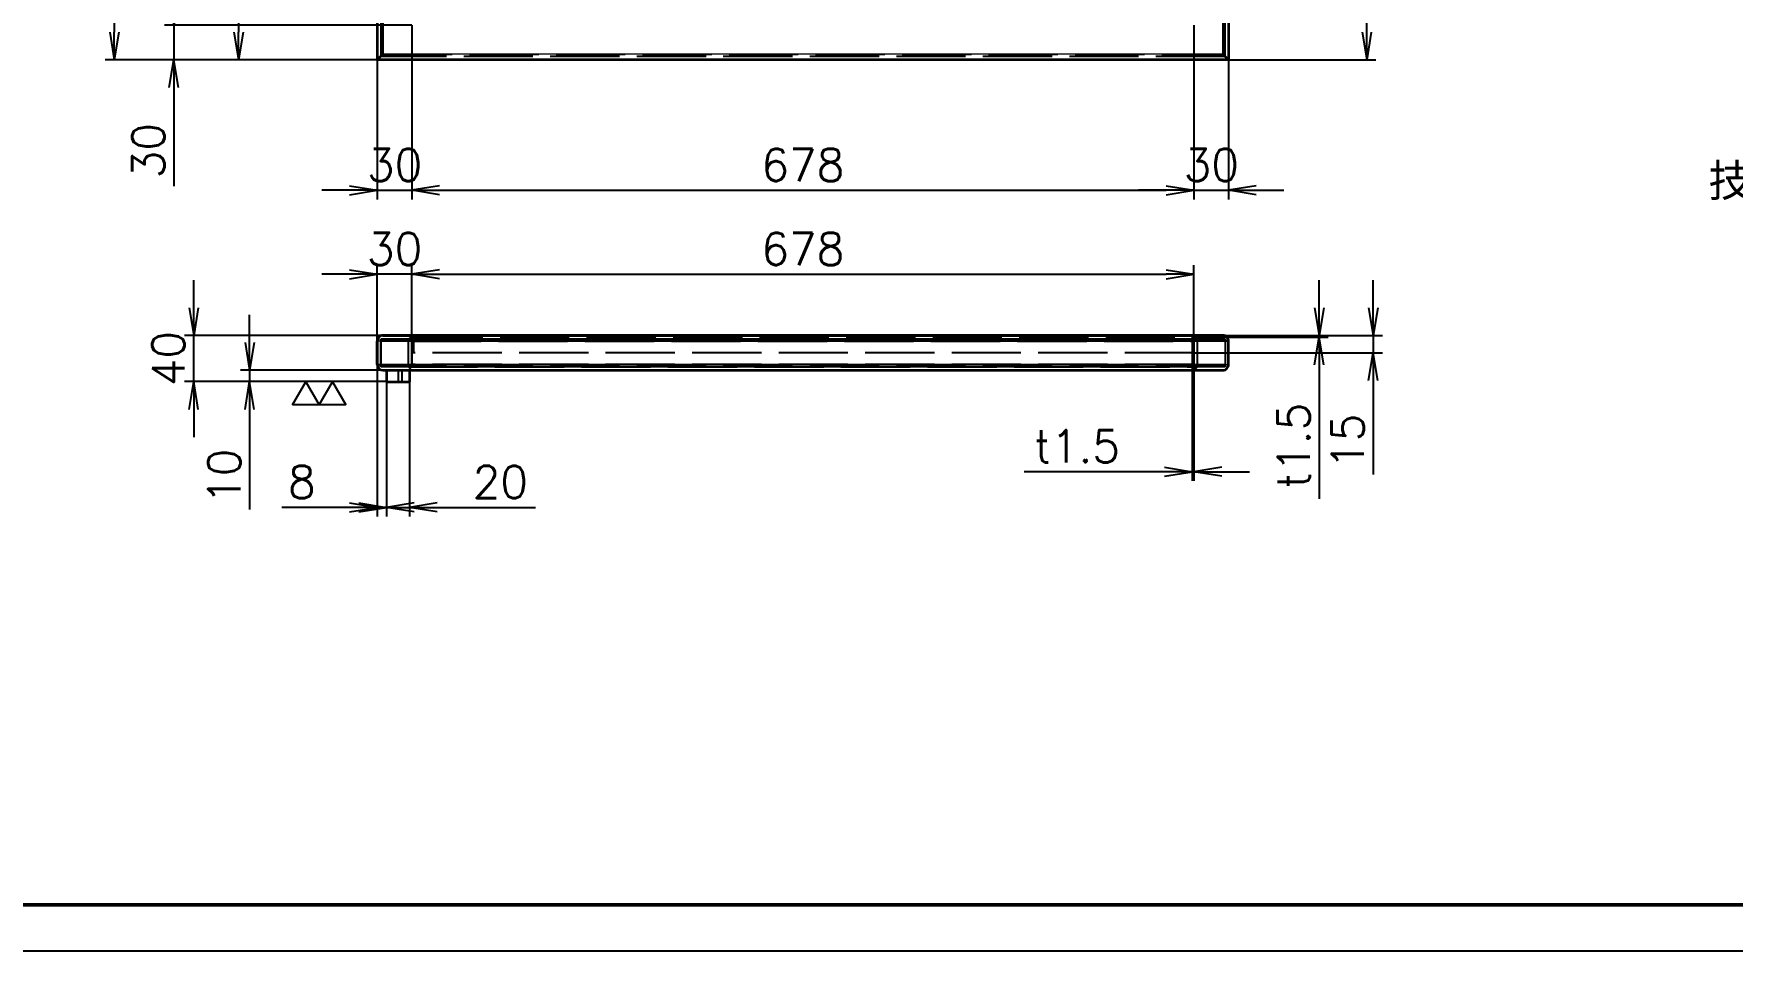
# Model space of a CAD drawing. Header units: millimetres. Extents: x -73083 to 81340, y -6859 to 6812.
# Drawn here: x 51163 to 52635, y -6850 to -6056 of the extents above; entities that cross this region are included whole.
import ezdxf

# ---------------------------------------------------------------- set-up
doc = ezdxf.new("R2010")
doc.units = ezdxf.units.MM
doc.linetypes.add('AM_ISO02W050', pattern=[7.5, 6, -1.5])
doc.layers.add('A3', color=7, linetype='Continuous', plot=False)
for name, color, linetype, lineweight in [('AM_HID', 1, 'AM_ISO02W050', 25), ('AM_VIS', 7, 'Continuous', 50), ('SOLID LINE', 7, 'Continuous', 30)]:
    doc.layers.add(name, color=color, linetype=linetype, lineweight=lineweight)
doc.layers.add('word_dim', color=253, linetype='Continuous')
doc.styles.get("Standard").update_dxf_attribs({"font": 'romans.shx', "bigfont": 'bigfont.shx'})
doc.dimstyles.new('1-8', dxfattribs={"dimscale": 8, "dimtxt": 3.5, "dimasz": 3, "dimexe": 1, "dimexo": 0, "dimgap": 1, "dimtad": 3, "dimdsep": 46, "dimtxsty": 'Standard', "dimblk1": 'OPEN', "dimblk2": 'OPEN', "dimsah": 1, "dimcen": 0, "dimclrd": 256, "dimclre": 256, "dimclrt": 3, "dimadec": 0, "dimazin": 0, "dimtfac": 1, "dimtmove": 0, "dimatfit": 3, "dimfxl": 0, "dimtolj": 1, "dimtzin": 0, "dimarcsym": 0})

# ---------------------------------------------------------------- blocks, each defined once
blk = doc.blocks.new('_Open')
at = {"color": 0, "lineweight": -2}
for p, q in [((-1, 0.167), (0, 0)), ((-1, -0.167), (0, 0)), ((0, 0), (-1, 0))]:
    blk.add_line(p, q, dxfattribs=at)
blk = doc.blocks.new('*D571')
at = {"layer": 'DEFPOINTS', "color": 0, "linetype": 'Continuous'}
for p in [(51301.1, -6316.9), (51468.2, -6316.9), (51468.2, -6356.9)]:
    blk.add_point(p, dxfattribs=at)
at = {"layer": 'word_dim', "linetype": 'Continuous', "lineweight": -2}
for p, q in [((51301.1, -6292.9), (51301.1, -6268.9)), ((51468.2, -6316.9), (51293.1, -6316.9)), ((51301.1, -6356.9), (51301.1, -6316.9)), ((51468.2, -6356.9), (51293.1, -6356.9)), ((51301.1, -6380.9), (51301.1, -6404.9))]:
    blk.add_line(p, q, dxfattribs=at)
at = {"layer": 'word_dim', "linetype": 'Continuous', "lineweight": -2, "xscale": 24, "yscale": 24, "zscale": 24}
for p, rotation in [((51301.1, -6316.9), 270), ((51301.1, -6356.9), 90)]:
    blk.add_blockref('_Open', p, dxfattribs=dict(at, rotation=rotation))
at = {"layer": 'word_dim', "color": 3, "linetype": 'Continuous', "insert": (51279.1, -6336.9), "char_height": 28, "attachment_point": 5, "rotation": 90}
blk.add_mtext('\\A1;40', dxfattribs=at)
blk = doc.blocks.new('*D572')
at = {"layer": 'DEFPOINTS', "color": 0, "linetype": 'Continuous'}
for p in [(51460.2, -6341.9), (51468.2, -6356.9), (51468.2, -6465.8)]:
    blk.add_point(p, dxfattribs=at)
at = {"layer": 'word_dim', "linetype": 'Continuous', "lineweight": -2}
for p, q in [((51460.2, -6341.9), (51460.2, -6473.8)), ((51468.2, -6356.9), (51468.2, -6473.8)), ((51436.2, -6465.8), (51377.5, -6465.8)), ((51468.2, -6465.8), (51460.2, -6465.8)), ((51492.2, -6465.8), (51516.2, -6465.8))]:
    blk.add_line(p, q, dxfattribs=at)
at = {"layer": 'word_dim', "linetype": 'Continuous', "lineweight": -2, "xscale": 24, "yscale": 24, "zscale": 24}
blk.add_blockref('_Open', (51460.2, -6465.8), dxfattribs=at)
at = {"layer": 'word_dim', "linetype": 'Continuous', "lineweight": -2, "xscale": 24, "yscale": 24, "zscale": 24, "rotation": 180}
blk.add_blockref('_Open', (51468.2, -6465.8), dxfattribs=at)
at = {"layer": 'word_dim', "color": 3, "linetype": 'Continuous', "insert": (51394.9, -6443.8), "char_height": 28, "attachment_point": 5}
blk.add_mtext('\\A1;8', dxfattribs=at)
blk = doc.blocks.new('*D573')
at = {"layer": 'DEFPOINTS', "color": 0, "linetype": 'Continuous'}
for p in [(51349.6, -6346.9), (51468.2, -6346.9), (51468.2, -6356.9)]:
    blk.add_point(p, dxfattribs=at)
at = {"layer": 'word_dim', "linetype": 'Continuous', "lineweight": -2}
for p, q in [((51349.6, -6322.9), (51349.6, -6298.9)), ((51468.2, -6346.9), (51341.6, -6346.9)), ((51468.2, -6356.9), (51341.6, -6356.9)), ((51349.6, -6346.9), (51349.6, -6356.9)), ((51349.6, -6380.9), (51349.6, -6467.7))]:
    blk.add_line(p, q, dxfattribs=at)
at = {"layer": 'word_dim', "linetype": 'Continuous', "lineweight": -2, "xscale": 24, "yscale": 24, "zscale": 24}
for p, rotation in [((51349.6, -6346.9), 270), ((51349.6, -6356.9), 90)]:
    blk.add_blockref('_Open', p, dxfattribs=dict(at, rotation=rotation))
at = {"layer": 'word_dim', "color": 3, "linetype": 'Continuous', "insert": (51327.6, -6439), "char_height": 28, "attachment_point": 5, "rotation": 90}
blk.add_mtext('\\A1;10', dxfattribs=at)
blk = doc.blocks.new('*D574')
at = {"layer": 'DEFPOINTS', "color": 0, "linetype": 'Continuous'}
for p in [(52168.2, -6316.9), (52168.2, -6331.9), (52323.5, -6331.9)]:
    blk.add_point(p, dxfattribs=at)
at = {"layer": 'word_dim', "linetype": 'Continuous', "lineweight": -2}
for p, q in [((52323.5, -6292.9), (52323.5, -6268.9)), ((52168.2, -6316.9), (52331.5, -6316.9)), ((52323.5, -6316.9), (52323.5, -6331.9)), ((52168.2, -6331.9), (52331.5, -6331.9)), ((52323.5, -6355.9), (52323.5, -6437.3))]:
    blk.add_line(p, q, dxfattribs=at)
at = {"layer": 'word_dim', "linetype": 'Continuous', "lineweight": -2, "xscale": 24, "yscale": 24, "zscale": 24}
for p, rotation in [((52323.5, -6316.9), 270), ((52323.5, -6331.9), 90)]:
    blk.add_blockref('_Open', p, dxfattribs=dict(at, rotation=rotation))
at = {"layer": 'word_dim', "color": 3, "linetype": 'Continuous', "insert": (52301.5, -6408.6), "char_height": 28, "attachment_point": 5, "rotation": 90}
blk.add_mtext('\\A1;15', dxfattribs=at)
blk = doc.blocks.new('*D575')
at = {"layer": 'DEFPOINTS', "color": 0, "linetype": 'Continuous'}
for p in [(51460.2, -6263.9), (51460.2, -6321.9), (51490.2, -6316.9)]:
    blk.add_point(p, dxfattribs=at)
at = {"layer": 'word_dim', "linetype": 'Continuous', "lineweight": -2}
for p, q in [((51436.2, -6263.9), (51412.2, -6263.9)), ((51460.2, -6321.9), (51460.2, -6255.9)), ((51490.2, -6263.9), (51460.2, -6263.9)), ((51490.2, -6316.9), (51490.2, -6255.9)), ((51514.2, -6263.9), (51538.2, -6263.9))]:
    blk.add_line(p, q, dxfattribs=at)
at = {"layer": 'word_dim', "linetype": 'Continuous', "lineweight": -2, "xscale": 24, "yscale": 24, "zscale": 24}
blk.add_blockref('_Open', (51460.2, -6263.9), dxfattribs=at)
at = {"layer": 'word_dim', "linetype": 'Continuous', "lineweight": -2, "xscale": 24, "yscale": 24, "zscale": 24, "rotation": 180}
blk.add_blockref('_Open', (51490.2, -6263.9), dxfattribs=at)
at = {"layer": 'word_dim', "color": 3, "linetype": 'Continuous', "insert": (51475.2, -6241.9), "char_height": 28, "attachment_point": 5}
blk.add_mtext('\\A1;30', dxfattribs=at)
blk = doc.blocks.new('*D576')
at = {"layer": 'DEFPOINTS', "color": 0, "linetype": 'Continuous'}
for p in [(52168.2, -6263.9), (51490.2, -6316.9), (52168.2, -6316.9)]:
    blk.add_point(p, dxfattribs=at)
at = {"layer": 'word_dim', "linetype": 'Continuous', "lineweight": -2}
for p, q in [((51490.2, -6316.9), (51490.2, -6255.9)), ((51514.2, -6263.9), (52144.2, -6263.9)), ((52168.2, -6316.9), (52168.2, -6255.9))]:
    blk.add_line(p, q, dxfattribs=at)
at = {"layer": 'word_dim', "linetype": 'Continuous', "lineweight": -2, "xscale": 24, "yscale": 24, "zscale": 24, "rotation": 180}
blk.add_blockref('_Open', (51490.2, -6263.9), dxfattribs=at)
at = {"layer": 'word_dim', "linetype": 'Continuous', "lineweight": -2, "xscale": 24, "yscale": 24, "zscale": 24}
blk.add_blockref('_Open', (52168.2, -6263.9), dxfattribs=at)
at = {"layer": 'word_dim', "color": 3, "linetype": 'Continuous', "insert": (51829.2, -6241.9), "char_height": 28, "attachment_point": 5}
blk.add_mtext('\\A1;678', dxfattribs=at)
blk = doc.blocks.new('*D577')
at = {"layer": 'DEFPOINTS', "color": 0, "linetype": 'Continuous'}
for p in [(52166.7, -6331.9), (52168.2, -6331.9), (52168.2, -6434.9)]:
    blk.add_point(p, dxfattribs=at)
at = {"layer": 'word_dim', "linetype": 'Continuous', "lineweight": -2}
for p, q in [((52166.7, -6331.9), (52166.7, -6442.9)), ((52168.2, -6331.9), (52168.2, -6442.9)), ((52142.7, -6434.9), (52020.9, -6434.9)), ((52168.2, -6434.9), (52166.7, -6434.9)), ((52192.2, -6434.9), (52216.2, -6434.9))]:
    blk.add_line(p, q, dxfattribs=at)
at = {"layer": 'word_dim', "linetype": 'Continuous', "lineweight": -2, "xscale": 24, "yscale": 24, "zscale": 24}
blk.add_blockref('_Open', (52166.7, -6434.9), dxfattribs=at)
at = {"layer": 'word_dim', "linetype": 'Continuous', "lineweight": -2, "xscale": 24, "yscale": 24, "zscale": 24, "rotation": 180}
blk.add_blockref('_Open', (52168.2, -6434.9), dxfattribs=at)
at = {"layer": 'word_dim', "color": 3, "linetype": 'Continuous', "insert": (52066.9, -6412.9), "char_height": 28, "attachment_point": 5}
blk.add_mtext('\\A1;t1.5', dxfattribs=at)
blk = doc.blocks.new('*D578')
at = {"layer": 'DEFPOINTS', "color": 0, "linetype": 'Continuous'}
for p in [(52166.7, -6318.4), (52168.2, -6316.9), (52276.6, -6318.4)]:
    blk.add_point(p, dxfattribs=at)
at = {"layer": 'word_dim', "linetype": 'Continuous', "lineweight": -2}
for p, q in [((52276.6, -6292.9), (52276.6, -6268.9)), ((52166.7, -6318.4), (52284.6, -6318.4)), ((52168.2, -6316.9), (52284.6, -6316.9)), ((52276.6, -6316.9), (52276.6, -6318.4)), ((52276.6, -6342.4), (52276.6, -6458.4))]:
    blk.add_line(p, q, dxfattribs=at)
at = {"layer": 'word_dim', "linetype": 'Continuous', "lineweight": -2, "xscale": 24, "yscale": 24, "zscale": 24}
for p, rotation in [((52276.6, -6316.9), 270), ((52276.6, -6318.4), 90)]:
    blk.add_blockref('_Open', p, dxfattribs=dict(at, rotation=rotation))
at = {"layer": 'word_dim', "color": 3, "linetype": 'Continuous', "insert": (52254.6, -6412.4), "char_height": 28, "attachment_point": 5, "rotation": 90}
blk.add_mtext('\\A1;t1.5', dxfattribs=at)
blk = doc.blocks.new('*D579')
at = {"layer": 'DEFPOINTS', "color": 0, "linetype": 'Continuous'}
for p in [(51468.2, -6356.9), (51488.2, -6356.9), (51488.2, -6465.8)]:
    blk.add_point(p, dxfattribs=at)
at = {"layer": 'word_dim', "linetype": 'Continuous', "lineweight": -2}
for p, q in [((51468.2, -6356.9), (51468.2, -6473.8)), ((51488.2, -6356.9), (51488.2, -6473.8)), ((51444.2, -6465.8), (51420.2, -6465.8)), ((51468.2, -6465.8), (51488.2, -6465.8)), ((51512.2, -6465.8), (51597.5, -6465.8))]:
    blk.add_line(p, q, dxfattribs=at)
at = {"layer": 'word_dim', "linetype": 'Continuous', "lineweight": -2, "xscale": 24, "yscale": 24, "zscale": 24}
blk.add_blockref('_Open', (51468.2, -6465.8), dxfattribs=at)
at = {"layer": 'word_dim', "linetype": 'Continuous', "lineweight": -2, "xscale": 24, "yscale": 24, "zscale": 24, "rotation": 180}
blk.add_blockref('_Open', (51488.2, -6465.8), dxfattribs=at)
at = {"layer": 'word_dim', "color": 3, "linetype": 'Continuous', "insert": (51566.9, -6443.8), "char_height": 28, "attachment_point": 5}
blk.add_mtext('\\A1;20', dxfattribs=at)
blk = doc.blocks.new('shiage2')
at = {"layer": 'word_dim', "color": 3, "linetype": 'Continuous'}
for p, q in [((-1.44, 2.5), (4.33, 2.5)), ((0, 0), (-1.44, 2.5)), ((1.44, 2.5), (0, 0)), ((2.89, 0), (1.44, 2.5)), ((4.33, 2.5), (2.89, 0))]:
    blk.add_line(p, q, dxfattribs=at)
blk = doc.blocks.new('*D580')
at = {"layer": 'DEFPOINTS', "color": 0, "linetype": 'Continuous'}
for p in [(51460.2, -4808.1), (51232.3, -6078.1), (51460.2, -6078.1)]:
    blk.add_point(p, dxfattribs=at)
at = {"layer": 'word_dim', "linetype": 'Continuous', "lineweight": -2}
for p, q in [((51460.2, -4808.1), (51224.3, -4808.1)), ((51232.3, -4832.1), (51232.3, -6054.1)), ((51460.2, -6078.1), (51224.3, -6078.1))]:
    blk.add_line(p, q, dxfattribs=at)
at = {"layer": 'word_dim', "linetype": 'Continuous', "lineweight": -2, "xscale": 24, "yscale": 24, "zscale": 24}
for p, rotation in [((51232.3, -4808.1), 90), ((51232.3, -6078.1), 270)]:
    blk.add_blockref('_Open', p, dxfattribs=dict(at, rotation=rotation))
at = {"layer": 'word_dim', "color": 3, "linetype": 'Continuous', "insert": (51203, -5443.1), "char_height": 28, "attachment_point": 5, "rotation": 90}
blk.add_mtext('\\A1;(1270)', dxfattribs=at)
blk = doc.blocks.new('*D582')
at = {"layer": 'DEFPOINTS', "color": 0, "linetype": 'Continuous'}
for p in [(51490.2, -6048.1), (52168.2, -6048.1), (52168.2, -6191.1)]:
    blk.add_point(p, dxfattribs=at)
at = {"layer": 'word_dim', "linetype": 'Continuous', "lineweight": -2}
for p, q in [((51490.2, -6048.1), (51490.2, -6199.1)), ((52168.2, -6048.1), (52168.2, -6199.1)), ((51514.2, -6191.1), (52144.2, -6191.1))]:
    blk.add_line(p, q, dxfattribs=at)
at = {"layer": 'word_dim', "linetype": 'Continuous', "lineweight": -2, "xscale": 24, "yscale": 24, "zscale": 24, "rotation": 180}
blk.add_blockref('_Open', (51490.2, -6191.1), dxfattribs=at)
at = {"layer": 'word_dim', "linetype": 'Continuous', "lineweight": -2, "xscale": 24, "yscale": 24, "zscale": 24}
blk.add_blockref('_Open', (52168.2, -6191.1), dxfattribs=at)
at = {"layer": 'word_dim', "color": 3, "linetype": 'Continuous', "insert": (51829.2, -6169.1), "char_height": 28, "attachment_point": 5}
blk.add_mtext('\\A1;678', dxfattribs=at)
blk = doc.blocks.new('*D583')
at = {"layer": 'DEFPOINTS', "color": 0, "linetype": 'Continuous'}
for p in [(52168.2, -6048.1), (52198.2, -6078.1), (52198.2, -6191.1)]:
    blk.add_point(p, dxfattribs=at)
at = {"layer": 'word_dim', "linetype": 'Continuous', "lineweight": -2}
for p, q in [((52168.2, -6048.1), (52168.2, -6199.1)), ((52198.2, -6078.1), (52198.2, -6199.1)), ((52144.2, -6191.1), (52120.2, -6191.1)), ((52168.2, -6191.1), (52198.2, -6191.1)), ((52222.2, -6191.1), (52246.2, -6191.1))]:
    blk.add_line(p, q, dxfattribs=at)
at = {"layer": 'word_dim', "linetype": 'Continuous', "lineweight": -2, "xscale": 24, "yscale": 24, "zscale": 24}
blk.add_blockref('_Open', (52168.2, -6191.1), dxfattribs=at)
at = {"layer": 'word_dim', "linetype": 'Continuous', "lineweight": -2, "xscale": 24, "yscale": 24, "zscale": 24, "rotation": 180}
blk.add_blockref('_Open', (52198.2, -6191.1), dxfattribs=at)
at = {"layer": 'word_dim', "color": 3, "linetype": 'Continuous', "insert": (52183.2, -6169.1), "char_height": 28, "attachment_point": 5}
blk.add_mtext('\\A1;30', dxfattribs=at)
blk = doc.blocks.new('*D585')
at = {"layer": 'DEFPOINTS', "color": 0}
for p in [(52183.2, -5583), (52317.9, -5583), (52198.2, -6078.1)]:
    blk.add_point(p, dxfattribs=at)
at = {"layer": 'word_dim', "lineweight": -2}
for p, q in [((52183.2, -5583), (52325.9, -5583)), ((52317.9, -6054.1), (52317.9, -5607)), ((52198.2, -6078.1), (52325.9, -6078.1))]:
    blk.add_line(p, q, dxfattribs=at)
at = {"layer": 'word_dim', "lineweight": -2, "xscale": 24, "yscale": 24, "zscale": 24}
for p, rotation in [((52317.9, -5583), 90), ((52317.9, -6078.1), 270)]:
    blk.add_blockref('_Open', p, dxfattribs=dict(at, rotation=rotation))
at = {"layer": 'word_dim', "color": 3, "insert": (52295.9, -5830.5), "char_height": 28, "attachment_point": 5, "rotation": 90}
blk.add_mtext('\\A1;495', dxfattribs=at)
blk = doc.blocks.new('*D588')
at = {"layer": 'DEFPOINTS', "color": 0, "linetype": 'Continuous'}
for p in [(51460.2, -4808.1), (51232.3, -6078.1), (51460.2, -6078.1)]:
    blk.add_point(p, dxfattribs=at)
at = {"layer": 'word_dim', "linetype": 'Continuous', "lineweight": -2}
for p, q in [((51460.2, -4808.1), (51224.3, -4808.1)), ((51232.3, -4832.1), (51232.3, -6054.1)), ((51460.2, -6078.1), (51224.3, -6078.1))]:
    blk.add_line(p, q, dxfattribs=at)
at = {"layer": 'word_dim', "linetype": 'Continuous', "lineweight": -2, "xscale": 24, "yscale": 24, "zscale": 24}
for p, rotation in [((51232.3, -4808.1), 90), ((51232.3, -6078.1), 270)]:
    blk.add_blockref('_Open', p, dxfattribs=dict(at, rotation=rotation))
at = {"layer": 'word_dim', "color": 3, "linetype": 'Continuous', "insert": (51203, -5443.1), "char_height": 28, "attachment_point": 5, "rotation": 90}
blk.add_mtext('\\A1;(1270)', dxfattribs=at)
blk = doc.blocks.new('*D589')
at = {"layer": 'DEFPOINTS', "color": 0, "linetype": 'Continuous'}
for p in [(51283.8, -6048.1), (51490.2, -6048.1), (51460.2, -6078.1)]:
    blk.add_point(p, dxfattribs=at)
at = {"layer": 'word_dim', "linetype": 'Continuous', "lineweight": -2}
for p, q in [((51283.8, -6024.1), (51283.8, -6000.1)), ((51490.2, -6048.1), (51275.8, -6048.1)), ((51283.8, -6048.1), (51283.8, -6078.1)), ((51460.2, -6078.1), (51275.8, -6078.1)), ((51283.8, -6102.1), (51283.8, -6187.4))]:
    blk.add_line(p, q, dxfattribs=at)
at = {"layer": 'word_dim', "linetype": 'Continuous', "lineweight": -2, "xscale": 24, "yscale": 24, "zscale": 24}
for p, rotation in [((51283.8, -6048.1), 270), ((51283.8, -6078.1), 90)]:
    blk.add_blockref('_Open', p, dxfattribs=dict(at, rotation=rotation))
at = {"layer": 'word_dim', "color": 3, "linetype": 'Continuous', "insert": (51261.8, -6156.7), "char_height": 28, "attachment_point": 5, "rotation": 90}
blk.add_mtext('\\A1;30', dxfattribs=at)
blk = doc.blocks.new('*D592')
at = {"layer": 'DEFPOINTS', "color": 0, "linetype": 'Continuous'}
for p in [(51490.2, -6048.1), (51460.2, -6078.1), (51490.2, -6191.1)]:
    blk.add_point(p, dxfattribs=at)
at = {"layer": 'word_dim', "linetype": 'Continuous', "lineweight": -2}
for p, q in [((51490.2, -6048.1), (51490.2, -6199.1)), ((51460.2, -6078.1), (51460.2, -6199.1)), ((51436.2, -6191.1), (51412.2, -6191.1)), ((51460.2, -6191.1), (51490.2, -6191.1)), ((51514.2, -6191.1), (51538.2, -6191.1))]:
    blk.add_line(p, q, dxfattribs=at)
at = {"layer": 'word_dim', "linetype": 'Continuous', "lineweight": -2, "xscale": 24, "yscale": 24, "zscale": 24}
blk.add_blockref('_Open', (51460.2, -6191.1), dxfattribs=at)
at = {"layer": 'word_dim', "linetype": 'Continuous', "lineweight": -2, "xscale": 24, "yscale": 24, "zscale": 24, "rotation": 180}
blk.add_blockref('_Open', (51490.2, -6191.1), dxfattribs=at)
at = {"layer": 'word_dim', "color": 3, "linetype": 'Continuous', "insert": (51475.2, -6169.1), "char_height": 28, "attachment_point": 5}
blk.add_mtext('\\A1;30', dxfattribs=at)
blk = doc.blocks.new('*D595')
at = {"layer": 'DEFPOINTS', "color": 0, "linetype": 'Continuous'}
for p in [(51478.1, -5855.1), (51340, -6078.1), (51460.2, -6078.1)]:
    blk.add_point(p, dxfattribs=at)
at = {"layer": 'word_dim', "linetype": 'Continuous', "lineweight": -2}
for p, q in [((51478.1, -5855.1), (51332, -5855.1)), ((51340, -5879.1), (51340, -6054.1)), ((51460.2, -6078.1), (51332, -6078.1))]:
    blk.add_line(p, q, dxfattribs=at)
at = {"layer": 'word_dim', "linetype": 'Continuous', "lineweight": -2, "xscale": 24, "yscale": 24, "zscale": 24}
for p, rotation in [((51340, -5855.1), 90), ((51340, -6078.1), 270)]:
    blk.add_blockref('_Open', p, dxfattribs=dict(at, rotation=rotation))
at = {"layer": 'word_dim', "color": 3, "linetype": 'Continuous', "insert": (51318, -5966.6), "char_height": 28, "attachment_point": 5, "rotation": 90}
blk.add_mtext('\\A1;223', dxfattribs=at)

msp = doc.modelspace()

# ---------------------------------------------------------------- linework, layer by layer
at = {"layer": 'A3', "linetype": 'Continuous'}
msp.add_lwpolyline([(50767.28716, -4474.23225), (54127.28716, -4474.23225), (54127.28716, -6850.23225), (50767.28716, -6850.23225)], close=True, dxfattribs=at)
at = {"layer": 'AM_HID', "ltscale": 10}
for p, q in [((51463.19657, -5588.05252), (51463.19657, -6075.05252)), ((51465.19657, -5588.05252), (51465.19657, -6073.05252)), ((52193.19657, -5588.05252), (52193.19657, -6073.05252)), ((52195.19657, -6075.05252), (52195.19657, -5588.05252)), ((51460.19657, -6078.05252), (51465.19657, -6073.05252)), ((52195.19657, -6075.05252), (51463.19657, -6075.05252)), ((51465.19657, -6073.05252), (52193.19657, -6073.05252)), ((52198.19657, -6078.05252), (52193.19657, -6073.05252)), ((52198.19657, -6321.93814), (51460.19657, -6321.93814)), ((51463.19657, -6319.93814), (51463.19657, -6343.93814)), ((52195.19657, -6319.93814), (51463.19657, -6319.93814)), ((51463.19657, -6343.93814), (51463.19657, -6319.93814)), ((51463.19657, -6319.93814), (51487.19657, -6319.93814)), ((51487.19657, -6343.93814), (51487.19657, -6319.93814)), ((51487.19657, -6343.93814), (51487.19657, -6319.93814)), ((51487.19657, -6319.93814), (52171.19657, -6319.93814)), ((51490.19657, -6316.93814), (51490.19657, -6331.93814)), ((51490.19657, -6321.93814), (51490.19657, -6341.93814)), ((52168.19657, -6321.93814), (51490.19657, -6321.93814)), ((51490.19657, -6341.93814), (51490.19657, -6321.93814)), ((51490.19657, -6321.93814), (52168.19657, -6321.93814)), ((51491.69657, -6318.43814), (51491.69657, -6331.93814)), ((51491.69657, -6318.43814), (52166.69657, -6318.43814)), ((52166.69657, -6318.43814), (52166.69657, -6331.93814)), ((52168.19657, -6316.93814), (52168.19657, -6331.93814)), ((52168.19657, -6321.93814), (52168.19657, -6341.93814)), ((52168.19657, -6321.93814), (52168.19657, -6341.93814)), ((52171.19657, -6343.93814), (52171.19657, -6319.93814)), ((52171.19657, -6319.93814), (52195.19657, -6319.93814)), ((52171.19657, -6343.93814), (52171.19657, -6319.93814)), ((52180.69657, -6316.93814), (52180.69657, -6319.93814)), ((52180.69657, -6316.93814), (52180.69657, -6319.93814)), ((52181.12968, -6316.93814), (52181.12968, -6319.93814)), ((52181.12968, -6316.93814), (52181.12968, -6319.93814)), ((52185.26371, -6316.93814), (52185.26371, -6319.93814)), ((52185.26371, -6316.93814), (52185.26371, -6319.93814)), ((52185.69657, -6316.93814), (52185.69657, -6319.93814)), ((52185.69657, -6316.93814), (52185.69657, -6319.93814)), ((52195.19657, -6319.93814), (52195.19657, -6343.93814)), ((52195.19657, -6319.93814), (52195.19657, -6343.93814)), ((52198.19657, -6321.93814), (52198.19657, -6341.93814)), ((51460.19657, -6341.93814), (52198.19657, -6341.93814)), ((52195.19657, -6343.93814), (51463.19657, -6343.93814)), ((51487.19657, -6343.93814), (51463.19657, -6343.93814)), ((51487.19657, -6343.93814), (52171.19657, -6343.93814)), ((52168.19657, -6331.93814), (51490.19657, -6331.93814)), ((52168.19657, -6341.93814), (51490.19657, -6341.93814)), ((51490.19657, -6341.93814), (52168.19657, -6341.93814)), ((52195.19657, -6343.93814), (52171.19657, -6343.93814)), ((51468.19681, -6346.93814), (51465.19657, -6346.93814)), ((51468.19657, -6346.93814), (51488.19657, -6346.93814)), ((51478.57572, -6356.93814), (51478.57572, -6346.93814)), ((51478.57572, -6356.93814), (51478.57572, -6346.93814)), ((51478.57572, -6356.93814), (51478.57572, -6346.93814)), ((51478.57572, -6356.93814), (51478.57572, -6346.93814)), ((51481.81766, -6356.93814), (51481.81766, -6346.93814)), ((51481.81766, -6356.93814), (51481.81766, -6346.93814)), ((51481.81766, -6356.93814), (51481.81766, -6346.93814)), ((51481.81766, -6356.93814), (51481.81766, -6346.93814)), ((51488.1973, -6346.93814), (52173.19657, -6346.93814)), ((52193.19657, -6346.93814), (52173.19657, -6346.93814))]:
    msp.add_line(p, q, dxfattribs=at)
for centre, start, end in [((51485.19657, -6321.93814), 0, 90.0000025), ((51485.19657, -6321.93814), 0, 89.3317368), ((52173.19657, -6321.93814), 90.0000025, 180.00000501), ((52173.19657, -6321.93814), 90.66826821, 179.99999499), ((52193.19657, -6321.93814), 0, 90.0000025), ((51485.19657, -6341.93814), 269.9999975, 0), ((51485.19657, -6341.93814), 269.9999975, 0), ((52173.19657, -6341.93814), 179.99999499, 269.9999975), ((52173.19657, -6341.93814), 179.99999499, 269.9999975), ((52193.19657, -6341.93814), 269.9999975, 0), ((51465.19657, -6341.93814), 229.34458737, 269.9999975)]:
    msp.add_arc(centre, 5, start, end, dxfattribs=at)
at = {"layer": 'AM_VIS', "lineweight": 35, "ltscale": 10}
for p, q in [((51460.19657, -5588.05252), (51460.19657, -6078.05252)), ((52198.19657, -5588.05252), (52198.19657, -6078.05252)), ((51460.19657, -6078.05252), (51465.19657, -6073.05252)), ((52198.19657, -6078.05252), (51460.19657, -6078.05252)), ((52198.19657, -6078.05252), (52193.19657, -6073.05252)), ((51460.19657, -6341.93814), (51460.19657, -6321.93814)), ((51460.19657, -6321.93814), (51460.19657, -6341.93814)), ((52193.19657, -6316.93814), (51465.19657, -6316.93814)), ((51465.19657, -6316.93814), (51485.19657, -6316.93814)), ((51485.19657, -6316.93814), (52173.19657, -6316.93814)), ((52168.19657, -6316.93814), (51490.19657, -6316.93814)), ((52173.19657, -6316.93814), (52193.19657, -6316.93814)), ((52198.19657, -6341.93814), (52198.19657, -6321.93814)), ((51465.19657, -6346.93814), (52193.19657, -6346.93814)), ((51468.19657, -6346.93814), (51468.19657, -6356.93814)), ((51468.19657, -6356.93814), (51488.19657, -6356.93814)), ((51488.19657, -6346.93814), (51488.19657, -6356.93814))]:
    msp.add_line(p, q, dxfattribs=at)
at = {"layer": 'AM_VIS', "lineweight": 13, "ltscale": 10}
for p, q in [((51465.19657, -5588.05252), (51465.19657, -6073.05252)), ((52193.19657, -5588.05252), (52193.19657, -6073.05252)), ((52193.19657, -6073.05252), (51465.19657, -6073.05252)), ((52198.19657, -6321.93814), (51460.19657, -6321.93814)), ((51460.19657, -6341.93814), (52198.19657, -6341.93814))]:
    msp.add_line(p, q, dxfattribs=at)
at = {"layer": 'AM_VIS', "linetype": 'Continuous'}
msp.add_line((54087.28716, -6810.23225), (50967.28716, -6810.23225), dxfattribs=at)
at = {"layer": 'AM_VIS', "lineweight": 35, "ltscale": 10}
for centre, start, end in [((51465.19657, -6321.93814), 90.0000025, 180.00000501), ((51465.19657, -6321.93814), 90.0000025, 179.99999499), ((51485.19657, -6321.93814), 89.3317368, 90.0000025), ((52173.19657, -6321.93814), 90.0000025, 90.66826821), ((52193.19657, -6321.93814), 0, 90.0000025), ((51465.19657, -6341.93814), 180.00000501, 269.9999975), ((51465.19657, -6341.93814), 179.99999499, 229.34458737), ((52193.19657, -6341.93814), 269.9999975, 0)]:
    msp.add_arc(centre, 5, start, end, dxfattribs=at)

# ---------------------------------------------------------------- block references
at = {"layer": 'word_dim', "color": 3, "linetype": 'Continuous', "xscale": 8, "yscale": 8, "zscale": 8, "rotation": 180}
msp.add_blockref('shiage2', (51421.44963, -6356.93814), dxfattribs=at)

# ---------------------------------------------------------------- texts
at = {"layer": 'SOLID LINE', "ltscale": 0.5, "insert": (52614.09464, -6168.56078), "char_height": 28, "width": 240.4842079, "attachment_point": 1}
msp.add_mtext('\\pt168;{\\fSimHei|b0|i0|c134|p2;\\C3;技术要求:}', dxfattribs=at)

# ---------------------------------------------------------------- dimensions: what is measured, and where the dimension line sits
at = {"layer": 'word_dim', "linetype": 'Continuous'}
for picture in ['*D580', '*D588']:
    dim = msp.add_linear_dim(base=(51232.33626, -6078.05252), p1=(51460.19663, -4808.05252), p2=(51460.19663, -6078.05252), angle=90, text='(<>)', dimstyle='1-8', dxfattribs=at)
    dim.commit()
    dim.dimension.update_dxf_attribs({"geometry": picture, "text_midpoint": (51203.00293, -5443.05252)})
at = {"layer": 'word_dim'}
dim = msp.add_linear_dim(base=(52317.91497, -5583.00826), p1=(52198.19663, -6078.05258), p2=(52183.19657, -5583.00826), angle=90, dimstyle='1-8', override={"dimdec": 0}, dxfattribs=at)
dim.commit()
dim.dimension.update_dxf_attribs({"geometry": '*D585', "text_midpoint": (52295.91497, -5830.53042)})
at = {"layer": 'word_dim', "linetype": 'Continuous'}
for base, p1, p2, picture, middle in [((51339.95622, -6078.05252), (51478.08921, -5855.05252), (51460.19663, -6078.05252), '*D595', (51317.95622, -5966.55252)), ((52323.52851, -6331.93814), (52168.19657, -6316.93814), (52168.19657, -6331.93814), '*D574', (52301.52851, -6408.6048))]:
    dim = msp.add_linear_dim(base=base, p1=p1, p2=p2, angle=90, dimstyle='1-8', dxfattribs=at)
    dim.commit()
    dim.dimension.update_dxf_attribs({"geometry": picture, "text_midpoint": middle})
for base, p1, p2, picture, middle in [((51283.8348, -6048.05252), (51460.19663, -6078.05252), (51490.19663, -6048.05252), '*D589', (51283.8348, -6156.71918)), ((51301.10394, -6316.93814), (51468.19657, -6356.93814), (51468.19657, -6316.93814), '*D571', (51301.10394, -6336.93814)), ((51349.5814, -6346.93814), (51468.19657, -6356.93814), (51468.19657, -6346.93814), '*D573', (51349.5814, -6439.03308))]:
    dim = msp.add_linear_dim(base=base, p1=p1, p2=p2, angle=90, dimstyle='1-8', dxfattribs=at)
    dim.commit()
    dim.dimension.update_dxf_attribs({"geometry": picture, "text_midpoint": middle, "dimtype": 160})
for base, p1, p2, picture, middle in [((51490.19663, -6191.11155), (51460.19663, -6078.05252), (51490.19663, -6048.05252), '*D592', (51475.19663, -6191.11155)), ((52198.19663, -6191.11155), (52168.19663, -6048.05252), (52198.19663, -6078.05252), '*D583', (52183.19663, -6191.11155)), ((51460.19657, -6263.85352), (51490.19657, -6316.93814), (51460.19657, -6321.93814), '*D575', (51475.19657, -6263.85352)), ((51468.19657, -6465.80738), (51460.19657, -6341.93814), (51468.19657, -6356.93814), '*D572', (51394.86324, -6465.80738))]:
    dim = msp.add_linear_dim(base=base, p1=p1, p2=p2, dimstyle='1-8', dxfattribs=at)
    dim.commit()
    dim.dimension.update_dxf_attribs({"geometry": picture, "text_midpoint": middle, "dimtype": 160})
for base, p1, p2, picture, middle in [((52168.19663, -6191.11155), (51490.19663, -6048.05252), (52168.19663, -6048.05252), '*D582', (51829.19663, -6169.11155)), ((52168.19657, -6263.85352), (51490.19657, -6316.93814), (52168.19657, -6316.93814), '*D576', (51829.19657, -6241.85352)), ((51488.19657, -6465.80738), (51468.19657, -6356.93814), (51488.19657, -6356.93814), '*D579', (51566.86324, -6443.80738))]:
    dim = msp.add_linear_dim(base=base, p1=p1, p2=p2, dimstyle='1-8', dxfattribs=at)
    dim.commit()
    dim.dimension.update_dxf_attribs({"geometry": picture, "text_midpoint": middle})
dim = msp.add_linear_dim(base=(52276.58811, -6318.43814), p1=(52168.19657, -6316.93814), p2=(52166.69657, -6318.43814), angle=90, text='t<>', dimstyle='1-8', dxfattribs=at)
dim.commit()
dim.dimension.update_dxf_attribs({"geometry": '*D578', "text_midpoint": (52276.58811, -6412.43814), "dimtype": 160})
dim = msp.add_linear_dim(base=(52168.19657, -6434.8796), p1=(52166.69657, -6331.93814), p2=(52168.19657, -6331.93814), text='t<>', dimstyle='1-8', dxfattribs=at)
dim.commit()
dim.dimension.update_dxf_attribs({"geometry": '*D577', "text_midpoint": (52066.88427, -6434.8796), "dimtype": 160})

doc.saveas('drawing.dxf')
